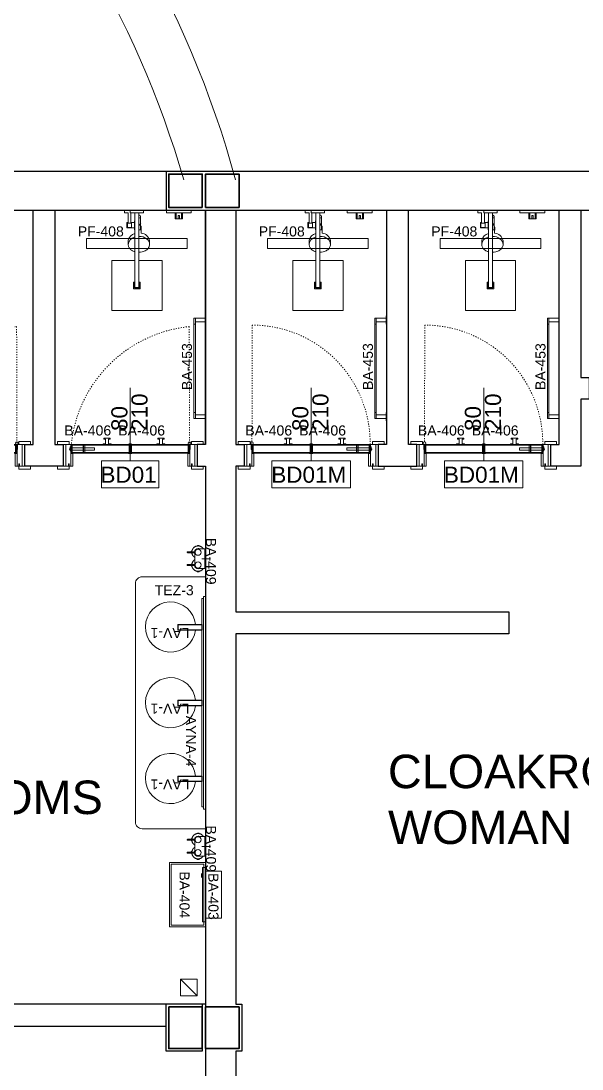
# Model space of a CAD drawing. Header units: centimetres. Extents: x 118932 to 154602, y -32682 to -23521.
# Drawn here: x 122841 to 123176, y -28560 to -27934 of the extents above; entities that cross this region are included whole.
import ezdxf

# ---------------------------------------------------------------- set-up
doc = ezdxf.new("R2010")
doc.units = ezdxf.units.CM
doc.header["$LTSCALE"] = 50
doc.header["$MEASUREMENT"] = 0
doc.linetypes.add('ACAD_ISO03W100', pattern=[30, 12, -18])
doc.linetypes.add('Dash', pattern=[6.35, 3.175, -3.175])
for name, color, linetype, lineweight, true_color in [('GEN_00_BL_Yazı', 7, 'Continuous', 0, 0x4f5250), ('GEN_01_TA_Kolon', 7, 'Continuous', 35, 0xd05d28), ('GEN_02_TF_Islak Hacim', 7, 'Continuous', 5, 0x007cb0), ('GEN_02_TF_Kapı', 7, 'Continuous', 9, 0x4a3526), ('GEN_02_TF_Mobilya', 7, 'Continuous', 5, 0x745e3d), ('GEN_05_ML_Ahşap', 7, 'Continuous', 9, 0x745e3d), ('GEN_06_GR_İnce', 7, 'Continuous', 13, 0xb0b0a9), ('KALACAK DUVARLAR', 7, 'Continuous', 30, 0x005387)]:
    doc.layers.add(name, color=color, linetype=linetype, lineweight=lineweight, true_color=true_color)
doc.styles.add('ARIAL', font='arial.ttf')
doc.styles.add('arial_1_18', font='arial.ttf', dxfattribs={"height": 0.2})
doc.styles.add('Arial_6', font='arial.ttf', dxfattribs={"height": 59.5325})

# ---------------------------------------------------------------- blocks, each defined once
blk = doc.blocks.new('LEVEL -1_A BLOK_KOLON')
at = {"layer": 'GEN_01_TA_Kolon'}
for points in [[(48816.67, 4396.59), (48796.67, 4396.59), (48796.67, 4416.59), (48816.67, 4416.59)], [(48838.67, 4396.59), (48818.67, 4396.59), (48818.67, 4416.59), (48838.67, 4416.59)], [(48796.67, 3919.13), (48816.67, 3919.13), (48816.67, 3894.13), (48796.67, 3894.13)], [(48838.67, 3919.13), (48818.67, 3919.13), (48818.67, 3894.13), (48838.67, 3894.13)]]:
    blk.add_lwpolyline(points, close=True, dxfattribs=at)
blk = doc.blocks.new('LEVEL -1_A BLOK_DUVAR')
at = {"layer": 'KALACAK DUVARLAR'}
blk.add_line((48795.17, 9468), (48795.17, 9445), dxfattribs=at)
for points in [[(49568.65, 9468), (47653.25, 9468), (47653.25, 9445), (49154.98, 9445)], [(48728.67, 9445), (48728.67, 9305), (48733.67, 9305), (48733.67, 9292), (48710.67, 9292), (48710.67, 9305), (48715.67, 9305), (48715.67, 9445)], [(48836.67, 9445), (48836.67, 9305), (48841.67, 9305), (48841.67, 9292), (48836.67, 9292), (48836.67, 9204.98), (48999.67, 9204.98), (48999.67, 9191.98), (48836.67, 9191.98), (48836.67, 8970.63), (48840.17, 8970.63), (48840.17, 8942.63), (48836.67, 8942.63), (48836.67, 8856.48), (48921.45, 8856.48), (48921.45, 8843.48), (48836.67, 8843.48), (48836.67, 8658.75), (49016.65, 8658.75), (49016.65, 8663.75), (49029.65, 8663.75), (49029.65, 8640.75), (48811.67, 8640.75)], [(48926.67, 9445), (48926.67, 9305), (48921.67, 9305), (48921.67, 9292), (48944.67, 9292), (48944.67, 9305), (48939.67, 9305), (48939.67, 9445)], [(49042.67, 9445), (49042.67, 9345.09), (49047.67, 9345.09), (49047.67, 9332.09), (49042.67, 9332.09), (49042.67, 9292), (49024.67, 9292), (49024.67, 9305), (49029.67, 9305), (49029.67, 9445)], [(48818.67, 9305), (48813.67, 9305), (48813.67, 9292), (48818.67, 9292), (48818.67, 8829.63)], [(48818.67, 8970.63), (48700.17, 8970.63), (48700.17, 8957.63), (48795.17, 8957.63)], [(48816.67, 8970.63), (48816.67, 8942.63), (48795.17, 8942.63), (48795.17, 8970.63)]]:
    blk.add_lwpolyline(points, dxfattribs=at)
blk.add_lwpolyline([(48818.67, 9305), (48818.67, 9445)], close=True, dxfattribs=at)
blk = doc.blocks.new('Raindance shower combo - PF-408 SHOWER SYSTEM-14504339-SPA _ LEVEL 0 - REFERENCE PLAN')
at = {"layer": 'GEN_02_TF_Islak Hacim'}
for p, q in [((-24.4, 303), (-24.4, 603)), ((-24.4, 603), (275.5, 603)), ((275.5, 603), (275.5, 303)), ((105.6, 473), (145.4, 473)), ((105.6, 433), (105.6, 473)), ((110.8, 467.8), (140.3, 467.8)), ((110.8, 438.4), (110.8, 467.8)), ((113.7, 438.4), (110.8, 438.4)), ((113.7, 19.6), (113.7, 464.5)), ((113.7, 464.5), (137.3, 464.5)), ((113.7, 464.5), (113.7, 303)), ((137.3, 464.5), (113.7, 464.5)), ((137.3, 303), (137.3, 464.5)), ((137.3, 464.5), (137.3, 19.6)), ((140.3, 438.3), (137.3, 438.3)), ((140.3, 467.8), (140.3, 438.3)), ((145.4, 473), (145.4, 433)), ((113.7, 433), (105.6, 433)), ((145.4, 433), (137.3, 433)), ((113.7, 303), (-24.4, 303)), ((275.5, 303), (137.3, 303)), ((50.4, 184.6), (50.4, 208.3)), ((177.7, 208.3), (177.7, 182.8)), ((100, 106.3), (100.6, 140.9)), ((103.4, 80.9), (103.4, 119.9)), ((103.4, 119.9), (113.7, 119.9)), ((113.7, 119.9), (103.4, 119.9)), ((103.4, 119.9), (103.4, 97.5)), ((113.7, 93.7), (103.4, 93.7)), ((103.4, 41.5), (103.4, 80.9)), ((137.3, 119.9), (139.5, 119.9)), ((139.5, 93.7), (137.3, 93.7)), ((139.5, 66.9), (137.3, 66.9)), ((139.5, 119.9), (139.5, 66.9)), ((139.8, 77.5), (139.8, 109.5)), ((139.8, 109.5), (185.7, 109.5)), ((161.2, 77.5), (139.8, 77.5)), ((157.3, 106), (157.3, 81)), ((182.3, 106), (157.3, 106)), ((157.3, 81), (182.3, 81)), ((161.2, 81), (161.2, 77.4)), ((161.2, 20.1), (161.2, 77.5)), ((178.5, 81), (178.5, 77.4)), ((185.7, 77.4), (178.5, 77.4)), ((178.5, 77.4), (178.5, 20.1)), ((182.3, 81), (182.3, 106)), ((185.7, 109.5), (185.7, 77.4)), ((-198.9, 19.3), (-50, 19.3)), ((-198.9, 3), (-198.9, 19.3)), ((-146.3, 55.5), (-102.8, 55.5)), ((-146.3, 19.3), (-146.3, 55.5)), ((-102.8, 19.3), (-146.3, 19.3)), ((-140.4, 55.5), (-108.7, 55.5)), ((-140.4, 19.3), (-140.4, 55.5)), ((-108.7, 19.3), (-140.4, 19.3)), ((-128.5, 35.3), (-128.5, 55.5)), ((-128.5, 55.5), (-120.4, 55.5)), ((-120.4, 35.3), (-128.5, 35.3)), ((-120.4, 55.5), (-120.4, 35.3)), ((-108.7, 55.5), (-108.7, 19.3)), ((-102.8, 55.5), (-102.8, 19.3)), ((-50, 19.3), (-50, 3)), ((85.5, 3), (85.5, 19.6)), ((85.5, 19.6), (165.5, 19.6)), ((165.5, 3), (85.5, 3)), ((137.3, 19.6), (113.7, 19.6)), ((139.1, 19.6), (139.1, 20.1)), ((139.1, 20.1), (161.2, 20.1)), ((165.5, 19.6), (165.5, 3)), ((200.6, 3), (165.5, 3)), ((178.5, 20.1), (200.6, 20.1)), ((200.6, 20.1), (200.6, 3))]:
    blk.add_line(p, q, dxfattribs=at)
for centre, radius, start, end in [((104.2, 195.8), 55, 191.71758, 266.28242), ((123.3, 196.9), 56.2, 284.53606, 345.43244), ((112.6, 106), 12.6, 179, 223), ((115, 78), 12, 96.39406, 165.9387), ((115, 78), 12, 96.39406, 165.9387), ((114.9, 40.6), 11.5, 96.84826, 175.58442), ((115, 42.3), 11.6, 183.96657, 263.46819)]:
    blk.add_arc(centre, radius, start, end, dxfattribs=at)
for major_axis, start_param, end_param in [((63.7, 0), 3.141593, 4.706756), ((-63.7, 0), 1.950601, 3.141593)]:
    blk.add_ellipse((114, 208.3), major_axis=major_axis, ratio=0.765186, start_param=start_param, end_param=end_param, dxfattribs=at)
for points, knots in [([(50.4, 208.3), (50.4, 211.6), (51.3, 218), (55.4, 227.4), (62.1, 235.8), (74.1, 245.5), (91.7, 253), (107.1, 254.8), (113.7, 254.8)], [0, 0, 0, 0, 0.0666667, 0.1333333, 0.2, 0.2666667, 0.4, 0.4982127, 0.4982127, 0.4982127, 0.4982127]), ([(137.4, 251.6), (139.3, 251), (148.2, 248.1), (162.4, 240.1), (172.7, 227.8), (177, 216.8), (177.7, 211.2), (177.7, 208.3)], [0.6197386, 0.6197386, 0.6197386, 0.6197386, 0.65, 0.7666667, 0.8833333, 0.9416667, 1, 1, 1, 1])]:
    blk.add_open_spline(points, degree=3, knots=knots, dxfattribs=at)
at = {"layer": 'GEN_00_BL_Yazı', "insert": (478.8, 160.9, 0), "char_height": 60, "width": 331.384, "attachment_point": 7, "rotation": 180, "style": 'Arial_6'}
blk.add_mtext('PF-408', dxfattribs=at)
blk = doc.blocks.new('BA 406 HOOK')
at = {"layer": 'GEN_02_TF_Islak Hacim'}
for p, q in [((-2.38, 0), (-2.38, -0.32)), ((-2.38, 0), (2.38, 0)), ((-2.3, 0), (-2.38, 0)), ((2.38, 0), (2.3, 0)), ((2.38, -0.32), (2.38, 0)), ((-2.38, -0.32), (-2.3, -0.32)), ((-0.92, -0.32), (-2.38, -0.32)), ((-1.91, -3.19), (-1.91, -3.81)), ((-1.91, -3.19), (-0.92, -3.19)), ((-1.84, -3.19), (-1.91, -3.19)), ((-1.91, -3.81), (-1.84, -3.81)), ((1.9, -3.81), (-1.91, -3.81)), ((-0.92, -0.32), (-0.92, -3.19)), ((0.92, -3.19), (0.92, -0.32)), ((2.38, -0.32), (0.92, -0.32)), ((0.92, -3.19), (1.9, -3.19)), ((1.9, -3.19), (1.84, -3.19)), ((1.84, -3.81), (1.9, -3.81)), ((1.9, -3.81), (1.9, -3.19)), ((2.3, -0.32), (2.38, -0.32))]:
    blk.add_line(p, q, dxfattribs=at)
at = {"layer": 'GEN_00_BL_Yazı', "insert": (25.5, -11.38), "char_height": 6, "width": 26.5421, "attachment_point": 1, "rotation": 180, "style": 'Arial_6'}
blk.add_mtext('BA-406', dxfattribs=at)
blk = doc.blocks.new('BA 403')
at = {"layer": 'GEN_02_TF_Islak Hacim'}
for p, q in [((-11.27, -1.56), (-11.27, 2.06)), ((-11.19, 2.14), (-9.37, 2.14)), ((-9.37, 2.14), (-9.37, 0)), ((-11.91, -3.34), (-11.91, -1.91)), ((-11.27, -3.69), (-11.27, -1.56)), ((-11.27, -30.16), (-11.27, -3.69)), ((-9.37, -28.1), (-9.37, 0)), ((-9.37, -30.24), (-11.19, -30.24)), ((-9.37, -28.1), (-9.37, -30.24))]:
    blk.add_line(p, q, dxfattribs=at)
at = {"layer": 'GEN_02_TF_Islak Hacim', "linetype": 'Dash', "lineweight": 5}
for p, q in [((-9.37, 0), (0, 0)), ((0, 0), (0, -28.1)), ((0, -28.1), (-9.37, -28.1))]:
    blk.add_line(p, q, dxfattribs=at)
at = {"layer": 'GEN_02_TF_Islak Hacim'}
for centre, radius, start, end in [((-11.19, 2.06), 0.0813, 90, 180), ((-11.83, -1.91), 0.08, 114.02123, 180), ((-11.83, -3.34), 0.08, 180, 245.97877), ((-11.29, -2.08), 0.614, 97.29385, 157.36038), ((-11.29, -3.17), 0.614, 202.63962, 262.70615), ((-11.36, -1.56), 0.0879, 0, 97.29385), ((-11.36, -3.69), 0.0879, 262.70615, 0), ((-11.19, -30.16), 0.0813, 180, 270)]:
    blk.add_arc(centre, radius, start, end, dxfattribs=at)
at = {"layer": 'GEN_00_BL_Yazı', "insert": (-1.72, -1.12), "char_height": 6, "width": 26.5421, "attachment_point": 1, "rotation": 270, "style": 'Arial_6'}
blk.add_mtext('BA-403', dxfattribs=at)
blk = doc.blocks.new('ikili sbn')
at = {"layer": 'GEN_00_BL_Yazı'}
blk.add_line((-5.76, -1.77), (-5.76, 3.38), dxfattribs=at)
at = {"layer": 'GEN_02_TF_Islak Hacim'}
for p, q in [((-11.7, 0.01), (-11.7, -4.02)), ((0, -4.01), (0, 0.01)), ((-13.75, -3.45), (-13.75, -4.45)), ((-13.75, -4.45), (-13.39, -4.45)), ((-13.56, -3.44), (-13.73, -3.44)), ((-13.73, -3.44), (-13.73, -4.44)), ((-13.73, -4.44), (-13.56, -4.44)), ((-13.56, -4.44), (-13.56, -3.44)), ((-13.38, -3.45), (-13.56, -3.45)), ((-13.44, -3.76), (-13.45, -3.91)), ((-13.45, -3.91), (-13.45, -4)), ((-13.45, -4), (-13.45, -4.15)), ((-13.45, -4.15), (-13.44, -4.3)), ((-13.43, -3.62), (-13.44, -3.76)), ((-13.44, -4.3), (-13.42, -4.44)), ((-13.41, -3.47), (-13.43, -3.62)), ((-13.42, -4.44), (-13.4, -4.59)), ((-13.39, -3.32), (-13.41, -3.47)), ((-13.4, -4.59), (-13.38, -4.74)), ((-13.36, -3.17), (-13.39, -3.32)), ((-13.38, -4.74), (-13.34, -4.89)), ((-13.32, -3.03), (-13.36, -3.17)), ((-13.34, -4.89), (-13.3, -5.03)), ((-13.28, -2.88), (-13.32, -3.03)), ((-13.3, -5.03), (-13.26, -5.18)), ((-13.23, -2.74), (-13.28, -2.88)), ((-13.26, -5.18), (-13.21, -5.32)), ((-13.18, -2.6), (-13.23, -2.74)), ((-13.21, -5.32), (-13.15, -5.46)), ((-13.12, -2.46), (-13.18, -2.6)), ((-13.15, -5.46), (-13.09, -5.59)), ((-13.06, -2.33), (-13.12, -2.46)), ((-13.09, -5.59), (-13.03, -5.73)), ((-12.99, -2.19), (-13.06, -2.33)), ((-13.03, -5.73), (-12.95, -5.86)), ((-12.91, -2.06), (-12.99, -2.19)), ((-12.95, -5.86), (-12.88, -5.99)), ((-12.83, -1.94), (-12.91, -2.06)), ((-12.88, -5.99), (-12.8, -6.11)), ((-12.75, -1.81), (-12.83, -1.94)), ((-12.8, -6.11), (-12.71, -6.24)), ((-12.66, -1.69), (-12.75, -1.81)), ((-12.71, -6.24), (-12.62, -6.35)), ((-12.56, -1.58), (-12.66, -1.69)), ((-12.47, -1.46), (-12.56, -1.58)), ((-12.36, -1.35), (-12.47, -1.46)), ((-12.25, -1.25), (-12.36, -1.35)), ((-12.14, -1.15), (-12.25, -1.25)), ((-12.03, -1.05), (-12.14, -1.15)), ((-11.91, -0.96), (-12.03, -1.05)), ((-11.78, -0.88), (-11.91, -0.96)), ((-11.7, -0.82), (-11.78, -0.88)), ((-9.41, -6.02), (-2.35, -6.02)), ((-6.74, -6.3), (-6.65, -6.18)), ((-6.65, -6.18), (-6.57, -6.06)), ((-6.57, -6.06), (-6.54, -6.02)), ((-5.21, -6.02), (-5.15, -6.11)), ((-5.15, -6.11), (-5.06, -6.24)), ((-5.06, -6.24), (-4.97, -6.35)), ((0.1, -0.92), (0, -0.86)), ((0.22, -1.01), (0.1, -0.92)), ((0.33, -1.11), (0.22, -1.01)), ((0.45, -1.2), (0.33, -1.11)), ((0.56, -1.31), (0.45, -1.2)), ((0.66, -1.41), (0.56, -1.31)), ((0.76, -1.52), (0.66, -1.41)), ((0.86, -1.64), (0.76, -1.52)), ((0.95, -1.76), (0.86, -1.64)), ((0.9, -6.3), (0.99, -6.18)), ((1.04, -1.88), (0.95, -1.76)), ((0.99, -6.18), (1.08, -6.06)), ((1.12, -2), (1.04, -1.88)), ((1.08, -6.06), (1.16, -5.93)), ((1.2, -2.13), (1.12, -2)), ((1.16, -5.93), (1.23, -5.8)), ((1.27, -2.26), (1.2, -2.13)), ((1.23, -5.8), (1.3, -5.67)), ((1.34, -2.4), (1.27, -2.26)), ((1.3, -5.67), (1.37, -5.53)), ((1.4, -2.54), (1.34, -2.4)), ((1.37, -5.53), (1.43, -5.39)), ((1.45, -2.67), (1.4, -2.54)), ((1.43, -5.39), (1.48, -5.25)), ((1.5, -2.82), (1.45, -2.67)), ((1.48, -5.25), (1.53, -5.11)), ((1.55, -2.96), (1.5, -2.82)), ((1.53, -5.11), (1.57, -4.97)), ((1.59, -3.1), (1.55, -2.96)), ((1.57, -4.97), (1.6, -4.82)), ((1.62, -3.25), (1.59, -3.1)), ((1.6, -4.82), (1.63, -4.67)), ((1.65, -3.4), (1.62, -3.25)), ((2, -3.45), (1.62, -3.45)), ((1.63, -4.45), (1.76, -4.45)), ((1.63, -4.67), (1.66, -4.52)), ((1.67, -3.55), (1.65, -3.4)), ((1.66, -4.52), (1.68, -4.38)), ((1.68, -3.7), (1.67, -3.55)), ((1.69, -3.85), (1.68, -3.7)), ((1.68, -4.38), (1.69, -4.23)), ((1.69, -4), (1.69, -3.85)), ((1.69, -4.08), (1.69, -4)), ((1.69, -4.23), (1.69, -4.08)), ((1.76, -3.5), (1.76, -4.5)), ((2, -3.5), (1.76, -3.5)), ((1.76, -4.5), (2, -4.5)), ((2, -3.5), (2, -3.45)), ((2, -4.5), (2, -3.5)), ((-12.62, -6.35), (-12.52, -6.47)), ((-12.52, -6.47), (-12.42, -6.58)), ((-12.42, -6.58), (-12.31, -6.69)), ((-12.31, -6.69), (-12.2, -6.79)), ((-12.2, -6.79), (-12.09, -6.89)), ((-12.09, -6.89), (-11.97, -6.98)), ((-11.97, -6.98), (-11.85, -7.07)), ((-11.85, -7.07), (-11.73, -7.15)), ((-11.73, -7.15), (-11.6, -7.23)), ((-11.6, -7.23), (-11.47, -7.3)), ((-11.47, -7.3), (-11.33, -7.37)), ((-11.33, -7.37), (-11.2, -7.43)), ((-11.2, -7.43), (-11.06, -7.49)), ((-11.06, -7.49), (-10.92, -7.54)), ((-10.92, -7.54), (-10.78, -7.59)), ((-10.78, -7.59), (-10.63, -7.63)), ((-10.63, -7.63), (-10.48, -7.66)), ((-10.48, -7.66), (-10.34, -7.69)), ((-10.34, -7.69), (-10.19, -7.71)), ((-10.26, -7.7), (-10.26, -7.86)), ((-10.01, -7.86), (-10.26, -7.86)), ((-10.26, -7.86), (-10.26, -8.05)), ((-10.26, -8.05), (-10.01, -8.05)), ((-10.19, -7.71), (-10.04, -7.73)), ((-10.04, -7.73), (-10.01, -7.73)), ((-9.41, -7.73), (-9.29, -7.72)), ((-9.26, -7.86), (-9.41, -7.86)), ((-9.41, -8.05), (-9.26, -8.05)), ((-9.29, -7.72), (-9.14, -7.7)), ((-9.26, -7.86), (-9.26, -7.72)), ((-9.26, -8.05), (-9.26, -7.86)), ((-9.14, -7.7), (-8.99, -7.68)), ((-8.99, -7.68), (-8.85, -7.65)), ((-8.85, -7.65), (-8.7, -7.61)), ((-8.7, -7.61), (-8.56, -7.57)), ((-8.56, -7.57), (-8.42, -7.52)), ((-8.42, -7.52), (-8.28, -7.47)), ((-8.28, -7.47), (-8.14, -7.41)), ((-8.14, -7.41), (-8, -7.34)), ((-8, -7.34), (-7.87, -7.27)), ((-7.87, -7.27), (-7.74, -7.19)), ((-7.74, -7.19), (-7.62, -7.11)), ((-7.62, -7.11), (-7.49, -7.03)), ((-7.49, -7.03), (-7.37, -6.94)), ((-7.37, -6.94), (-7.26, -6.84)), ((-7.26, -6.84), (-7.15, -6.74)), ((-7.15, -6.74), (-7.04, -6.64)), ((-7.04, -6.64), (-6.93, -6.53)), ((-6.93, -6.53), (-6.84, -6.42)), ((-6.84, -6.42), (-6.74, -6.3)), ((-4.97, -6.35), (-4.87, -6.47)), ((-4.87, -6.47), (-4.77, -6.58)), ((-4.77, -6.58), (-4.67, -6.69)), ((-4.67, -6.69), (-4.56, -6.79)), ((-4.56, -6.79), (-4.44, -6.89)), ((-4.44, -6.89), (-4.33, -6.98)), ((-4.33, -6.98), (-4.21, -7.07)), ((-4.21, -7.07), (-4.08, -7.15)), ((-4.08, -7.15), (-3.95, -7.23)), ((-3.95, -7.23), (-3.82, -7.3)), ((-3.82, -7.3), (-3.69, -7.37)), ((-3.69, -7.37), (-3.55, -7.43)), ((-3.55, -7.43), (-3.41, -7.49)), ((-3.41, -7.49), (-3.27, -7.54)), ((-3.27, -7.54), (-3.13, -7.59)), ((-3.13, -7.59), (-2.99, -7.63)), ((-2.99, -7.63), (-2.84, -7.66)), ((-2.84, -7.66), (-2.69, -7.69)), ((-2.69, -7.69), (-2.54, -7.71)), ((-2.62, -7.67), (-2.62, -7.84)), ((-2.62, -7.84), (-2.62, -8.05)), ((-2.36, -7.84), (-2.62, -7.84)), ((-2.62, -8.05), (-2.36, -8.05)), ((-2.54, -7.71), (-2.4, -7.73)), ((-2.4, -7.73), (-2.34, -7.73)), ((-1.77, -7.73), (-1.65, -7.72)), ((-1.62, -7.84), (-1.77, -7.84)), ((-1.77, -8.05), (-1.62, -8.05)), ((-1.65, -7.72), (-1.5, -7.7)), ((-1.62, -7.84), (-1.62, -7.69)), ((-1.62, -8.05), (-1.62, -7.84)), ((-1.5, -7.7), (-1.35, -7.68)), ((-1.35, -7.68), (-1.2, -7.65)), ((-1.2, -7.65), (-1.06, -7.61)), ((-1.06, -7.61), (-0.91, -7.57)), ((-0.91, -7.57), (-0.77, -7.52)), ((-0.77, -7.52), (-0.63, -7.47)), ((-0.63, -7.47), (-0.49, -7.41)), ((-0.49, -7.41), (-0.36, -7.34)), ((-0.36, -7.34), (-0.23, -7.27)), ((-0.23, -7.27), (-0.1, -7.19)), ((-0.1, -7.19), (0.03, -7.11)), ((0.03, -7.11), (0.15, -7.03)), ((0.15, -7.03), (0.27, -6.94)), ((0.27, -6.94), (0.39, -6.84)), ((0.39, -6.84), (0.5, -6.74)), ((0.5, -6.74), (0.61, -6.64)), ((0.61, -6.64), (0.71, -6.53)), ((0.71, -6.53), (0.81, -6.42)), ((0.81, -6.42), (0.9, -6.3))]:
    blk.add_line(p, q, dxfattribs=at)
blk.add_lwpolyline([(0, 0.01), (-11.7, 0.01), (-11.7, 0.5), (0, 0.5)], close=True, dxfattribs=at)
for points in [[(-10.01, -5.79), (-10.01, -10.23, 1.037151), (-9.41, -10.23), (-9.41, -5.79)], [(-2.36, -5.79), (-2.36, -10.23, 1.037151), (-1.77, -10.23), (-1.77, -5.79)]]:
    blk.add_lwpolyline(points, format="xyb", dxfattribs=at)
for centre, radius, start, end in [((-9.7, -4), 2.2, 156.76326, 180), ((-9.7, -4), 2.2, 180, 261.95007), ((-9.7, -4.02), 2, 180, 261.14521), ((-9.7, -4), 1.82, 0, 180), ((-9.7, -4), 1.82, 180, 0), ((-9.7, -4), 2.2, 277.52632, 292.01674), ((-2.06, -4), 1.82, 0, 180), ((-2.06, -4), 1.82, 180, 0), ((-2.06, -4), 2.2, 247.98326, 262.1328), ((-2, -4.01), 2, 277.12608, 0), ((-2.06, -4), 2.2, 277.8672, 0), ((-2.06, -4), 2.2, 0, 20.0549)]:
    blk.add_arc(centre, radius, start, end, dxfattribs=at)
at = {"layer": 'GEN_00_BL_Yazı', "insert": (-18.33, 0.61), "char_height": 6, "width": 33.1384, "attachment_point": 7, "style": 'Arial_6'}
blk.add_mtext('BA-409', dxfattribs=at)
blk = doc.blocks.new('public area faucet')
at = {"layer": 'GEN_02_TF_Islak Hacim'}
for points in [[(-3.31, 0), (0, 0), (0, 14.48), (-3.31, 14.48)], [(-3.11, 0.2), (-0.2, 0.2), (-0.2, 14.28), (-3.11, 14.28)]]:
    blk.add_lwpolyline(points, close=True, dxfattribs=at)
blk = doc.blocks.new('LAV-1')
at = {"layer": 'GEN_02_TF_Islak Hacim'}
blk.add_arc((0, 0), 15, 185.57023, 172.90899, dxfattribs=at)
at = {"rotation": 90}
blk.add_blockref('public area faucet', (-4.44, 1.85, 0), dxfattribs=at)
at = {"layer": 'GEN_00_BL_Yazı', "insert": (-11.37, 0.58), "char_height": 6, "width": 33.1384, "attachment_point": 7, "style": 'Arial_6'}
blk.add_mtext('LAV-1', dxfattribs=at)
blk = doc.blocks.new('TEZ-3')
at = {"layer": 'GEN_02_TF_Islak Hacim'}
blk.add_lwpolyline([(37.93, 150.44), (0, 150.44, 0.414214), (-4, 146.44), (-4, 4, 0.414214), (0, 0), (37.93, 0)], format="xyb", close=True, dxfattribs=at)
at = {"layer": 'GEN_02_TF_Islak Hacim', "color": 1, "rotation": 180}
for p in [(16.96, 120.44), (16.96, 75.22), (16.96, 30)]:
    blk.add_blockref('LAV-1', p, dxfattribs=at)
at = {"layer": 'GEN_00_BL_Yazı', "insert": (7.52, 139.37), "char_height": 6, "width": 33.1384, "attachment_point": 7, "style": 'Arial_6'}
blk.add_mtext('TEZ-3', dxfattribs=at)
blk = doc.blocks.new('trash box')
at = {"layer": 'GEN_02_TF_Islak Hacim'}
for points in [[(41832.45, -30150.66), (41793.95, -30150.66), (41793.95, -30172.16), (41832.45, -30172.16)], [(41831.45, -30151.66), (41794.95, -30151.66), (41794.95, -30171.16), (41831.45, -30171.16)]]:
    blk.add_lwpolyline(points, close=True, dxfattribs=at)
at = {"layer": 'GEN_00_BL_Yazı', "insert": (41799.29, -30166.34), "char_height": 6, "width": 33.1384, "attachment_point": 7, "style": 'Arial_6'}
blk.add_mtext('BA-404', dxfattribs=at)
blk = doc.blocks.new('AYNA-4')
at = {"layer": 'GEN_02_TF_Mobilya'}
blk.add_lwpolyline([(-1.25, -8.73), (-2.24, -8.73), (-2.26, 115.73), (-1.27, 115.73)], dxfattribs=at)
blk.add_lwpolyline([(-1.28, 117), (-1.25, -10), (0, -10), (-0.03, 117)], close=True, dxfattribs=at)
at = {"layer": 'GEN_00_BL_Yazı', "insert": (-11.75, 45.72), "char_height": 6, "width": 33.1384, "attachment_point": 7, "rotation": 270, "style": 'Arial_6'}
blk.add_mtext('AYNA-4', dxfattribs=at)
blk = doc.blocks.new('Accessory-Towel_Bar-KOHLER-Composed-K-73142 _1_ - BA-453 TOWEL BAR 24_-14138606-TYPE GxL')
at = {"layer": 'GEN_02_TF_Islak Hacim', "lineweight": 13}
for p, q in [((-53279.2, -6870.5), (-53279.2, -6863.3)), ((-53279.2, -6929.9), (-53279.2, -6872.2)), ((-53278.4, -6862.5), (-52680, -6862.5)), ((-53278.4, -6871.4), (-53257.1, -6871.4)), ((-52701.3, -6871.4), (-53257.1, -6871.4)), ((-53256.3, -6872.2), (-53256.3, -6929.9)), ((-53242.4, -6862.5), (-53242.4, -6871.4)), ((-52716.1, -6871.4), (-52716.1, -6862.5)), ((-52702.1, -6929.9), (-52702.1, -6872.2)), ((-52680, -6871.4), (-52701.3, -6871.4)), ((-52679.2, -6863.3), (-52679.2, -6870.5)), ((-52679.2, -6872.2), (-52679.2, -6929.9)), ((-53293.2, -6932.7), (-53293.2, -6931.5)), ((-53293.2, -6932.7), (-53242.4, -6932.7)), ((-53292.4, -6930.7), (-53278.4, -6930.7)), ((-53278.4, -6930.7), (-53257.1, -6930.7)), ((-53257.1, -6930.7), (-53243.2, -6930.7)), ((-53242.4, -6931.5), (-53242.4, -6932.7)), ((-52716.1, -6932.7), (-52716.1, -6931.5)), ((-52716.1, -6932.7), (-52665.3, -6932.7)), ((-52715.3, -6930.7), (-52701.3, -6930.7)), ((-52680, -6930.7), (-52701.3, -6930.7)), ((-52680, -6930.7), (-52666.1, -6930.7)), ((-52665.3, -6931.5), (-52665.3, -6932.7))]:
    blk.add_line(p, q, dxfattribs=at)
for centre, radius, start, end in [((-53278.4, -6863.3), 0.82, 90, 180), ((-53278.4, -6870.5), 0.814, 180, 270), ((-53278.4, -6872.2), 0.814, 90, 180), ((-53257.1, -6872.2), 0.814, 0, 90), ((-52701.3, -6872.2), 0.814, 90, 180), ((-52680, -6863.3), 0.82, 0, 90), ((-52680, -6870.5), 0.814, 270, 0), ((-52680, -6872.2), 0.814, 0, 90), ((-53292.4, -6931.5), 0.797, 90, 180), ((-53278.4, -6929.9), 0.804, 180, 270), ((-53257.1, -6929.9), 0.804, 270, 0), ((-53243.2, -6931.5), 0.797, 0, 90), ((-52715.3, -6931.5), 0.797, 90, 180), ((-52701.3, -6929.9), 0.804, 180, 270), ((-52680, -6929.9), 0.804, 270, 0), ((-52666.1, -6931.5), 0.797, 0, 90)]:
    blk.add_arc(centre, radius, start, end, dxfattribs=at)
at = {"layer": 'GEN_00_BL_Yazı', "insert": (-53108.7, -6791.1), "char_height": 60, "width": 265.421, "attachment_point": 1, "style": 'Arial_6'}
blk.add_mtext('BA-453', dxfattribs=at)
blk = doc.blocks.new('LEVEL -1 ISLAK HACİM')
for name, p, xscale, yscale, zscale, rotation in [('Raindance shower combo - PF-408 SHOWER SYSTEM-14504339-SPA _ LEVEL 0 - REFERENCE PLAN', (2845.56, 414.54, 0), 0.1, 0.1, 0.1, 180), ('Raindance shower combo - PF-408 SHOWER SYSTEM-14504339-SPA _ LEVEL 0 - REFERENCE PLAN', (2953.56, 414.54, 0), 0.1, 0.1, 0.1, 180), ('Raindance shower combo - PF-408 SHOWER SYSTEM-14504339-SPA _ LEVEL 0 - REFERENCE PLAN', (3056.56, 414.54, 0), 0.1, 0.1, 0.1, 180), ('Accessory-Towel_Bar-KOHLER-Composed-K-73142 _1_ - BA-453 TOWEL BAR 24_-14138606-TYPE GxL', (2180.74, 5617.67, 0), 0.1000000000000012, 0.1000000000000012, 0.1000000000000012, 90), ('Accessory-Towel_Bar-KOHLER-Composed-K-73142 _1_ - BA-453 TOWEL BAR 24_-14138606-TYPE GxL', (2288.74, 5617.67, 0), 0.1000000000000012, 0.1000000000000012, 0.1000000000000012, 90), ('Accessory-Towel_Bar-KOHLER-Composed-K-73142 _1_ - BA-453 TOWEL BAR 24_-14138606-TYPE GxL', (2391.74, 5617.67, 0), 0.1000000000000012, 0.1000000000000012, 0.1000000000000012, 90)]:
    blk.add_blockref(name, p, dxfattribs=dict(xscale=xscale, yscale=yscale, zscale=zscale, rotation=rotation))
for name, p, rotation in [('BA 406 HOOK', (2815.17, 274.24, 0), 180), ('BA 406 HOOK', (2847.33, 274.24, 0), 180), ('BA 406 HOOK', (2923.17, 274.24, 0), 180), ('BA 406 HOOK', (2955.33, 274.24, 0), 180), ('BA 406 HOOK', (3026.17, 274.24, 0), 180), ('BA 406 HOOK', (3058.33, 274.24, 0), 180), ('ikili sbn', (2873.5, 200.2, 0), 270), ('ikili sbn', (2873.5, 28.4, 0), 270), ('trash box', (33024.66, 41818.54, 0), 270)]:
    blk.add_blockref(name, p, dxfattribs=dict(rotation=rotation))
for name, p in [('TEZ-3', (2836.08, 44.75, 0)), ('AYNA-4', (2874.02, 66.47, 0)), ('BA 403', (2883.37, 19.38, 0))]:
    blk.add_blockref(name, p)
blk = doc.blocks.new('zemin kat vaziyet')
at = {"layer": 'GEN_06_GR_İnce'}
for centre, radius, start, end in [((-2101.74, -1922.7), 601.87, 15.22431, 136.04904), ((-2101.93, -1922.92), 572.29, 16.05386, 136.02208)]:
    blk.add_arc(centre, radius, start, end, dxfattribs=at)
blk = doc.blocks.new('LEVEL -1_A BLOK_MAHAL')
at = {"layer": 'GEN_00_BL_Yazı', "char_height": 20, "width": 445.9, "attachment_point": 1, "style": 'ARIAL'}
for insert in [(48927.46, 4968.71), (48557.06, 4953.25)]:
    blk.add_mtext('CLOAKROOMS\\PWOMAN', dxfattribs=dict(at, insert=insert))
blk = doc.blocks.new('60LIK YER SÜZGECİ')
at = {"layer": 'GEN_02_TF_Islak Hacim'}
blk.add_lwpolyline([(79589.82, -32983.56), (79589.82, -32923.56), (79595.82, -32923.56), (79595.82, -32983.56)], close=True, dxfattribs=at)
blk = doc.blocks.new('10X10 YER SÜZGECI')
at = {"layer": 'GEN_02_TF_Islak Hacim'}
blk.add_line((79379.38, -32867.31), (79369.38, -32877.31), dxfattribs=at)
blk.add_lwpolyline([(79369.38, -32877.31), (79379.38, -32877.31), (79379.38, -32867.31), (79369.38, -32867.31)], close=True, dxfattribs=at)
blk = doc.blocks.new('level -1 süzgeçler')
for name, p, rotation in [('60LIK YER SÜZGECİ', (-39156.26, -77709.21, 0), 90), ('60LIK YER SÜZGECİ', (-39048.26, -77709.21, 0), 90), ('60LIK YER SÜZGECİ', (-38945.26, -77709.21, 0), 90), ('10X10 YER SÜZGECI', (26656.23, 80831.99, 0), 270.0320546401691)]:
    blk.add_blockref(name, p, dxfattribs=dict(rotation=rotation))
blk = doc.blocks.new('BD01')
at = {"layer": 'GEN_02_TF_Kapı'}
for p, q in [((-75.5, 0), (-80, 0)), ((-75.5, 0), (-75.5, -13)), ((-4.8, 0), (-75.2, 0)), ((-75.2, -5.2), (-75.2, 0)), ((-68.07, 0), (-68.07, -5.2, 0)), ((-67.07, 0), (-67.07, -5.2, 0)), ((-40.7, 0), (-40.7, -5.2, 0)), ((-39.31, 0), (-39.31, -5.2, 0)), ((-5.1, 0.14), (-5.1, -3)), ((-4.8, 0.01), (-4.8, -3)), ((-4.8, -5.2), (-4.8, 0)), ((-4.5, 0.01), (-4.5, -3)), ((-4.5, 0), (-4.5, -13)), ((-4.5, 0), (0, 0)), ((-4.2, 0.14), (-4.2, -3)), ((-76.2, -2.73), (-75.2, -2.06)), ((-76.2, -2.99), (-76.2, -2.73)), ((-76.2, -2.99), (-75.2, -3.11)), ((-75.8, -1.47), (-75.8, -2.46)), ((-75.7, -1.47), (-75.8, -1.47)), ((-75.8, -3.04), (-75.8, -3.69)), ((-75.8, -3.69), (-75.7, -3.69)), ((-75.18, -2.6), (-75.5, -2.26)), ((-75.18, -2.6), (-75.5, -2.26)), ((-75.18, -2.6), (-75.5, -3.01)), ((-74.3, -5.4), (-75.5, -5.4)), ((-4.8, -0.4), (-75.2, -0.4)), ((-75.2, -2.06), (-75.2, -3.11)), ((-75.2, -2.54), (-75.2, -2.12)), ((-75.18, -2.54), (-75.2, -2.54)), ((-75.2, -2.55), (-75.18, -2.55)), ((-75.2, -2.65), (-75.2, -2.55)), ((-75.2, -2.65), (-75.18, -2.65)), ((-75.2, -3.08), (-75.2, -2.66)), ((-75.18, -2.66), (-75.2, -2.66)), ((-75.2, -3.11), (-75.2, -2.99)), ((-4.8, -4.8), (-75.2, -4.8)), ((-4.8, -5.2), (-75.2, -5.2)), ((-75.18, -2.1), (-74.82, -2.1)), ((-75.18, -2.54), (-75.18, -2.12)), ((-75.18, -2.12), (-74.82, -2.12)), ((-75.18, -2.45), (-75.18, -2.55)), ((-75.18, -2.45), (-75.07, -2.45)), ((-75.18, -2.65), (-75.18, -2.55)), ((-75.18, -2.65), (-75.18, -2.75)), ((-75.18, -3.08), (-75.18, -2.66)), ((-75.18, -2.75), (-75.07, -2.75)), ((-74.82, -3.08), (-75.18, -3.08)), ((-74.82, -3.1), (-75.18, -3.1)), ((-75.07, -2.12), (-75.07, -3.08)), ((-75.07, -2.45), (-75.07, -2.75)), ((-74.82, -2.12), (-74.82, -3.08)), ((-74.8, -2.12), (-74.8, -3.08)), ((-74.6, -4.8), (-74.6, -0.4)), ((-74.3, -5.4), (-74.3, -13)), ((-39.41, -5.2), (-40.6, -5.2)), ((-5.7, -5.4), (-5.7, -13)), ((-5.7, -5.4), (-4.5, -5.4)), ((-5.4, -4.8), (-5.4, -0.4)), ((-5.2, -2.12), (-5.2, -3.08)), ((-4.82, -2.1), (-5.18, -2.1)), ((-5.18, -3.1), (-4.82, -3.1)), ((-5.1, -3), (-4.8, -3)), ((-4.93, -2.12), (-4.93, -3.08)), ((-4.82, -2.45), (-4.93, -2.45)), ((-4.93, -2.45), (-4.93, -2.75)), ((-4.82, -2.75), (-4.93, -2.75)), ((-4.82, -2.6), (-4.5, -2.26)), ((-4.82, -2.6), (-4.5, -2.26)), ((-4.82, -2.45), (-4.82, -2.55)), ((-4.8, -2.55), (-4.82, -2.55)), ((-4.82, -2.65), (-4.82, -2.55)), ((-4.82, -2.6), (-4.5, -3.01)), ((-4.82, -2.65), (-4.82, -2.75)), ((-4.8, -2.65), (-4.82, -2.65)), ((-4.8, -2.54), (-4.8, -2.12)), ((-4.8, -2.65), (-4.8, -2.55)), ((-4.8, -3.08), (-4.8, -2.66)), ((-4.5, -3), (-4.2, -3)), ((-76.5, -11.5), (-76.9, -11.5)), ((-76.9, -11.5), (-76.9, -13)), ((-76.5, -13), (-76.5, -11.5)), ((-3.5, -13), (-3.5, -11.5)), ((-3.5, -11.5), (-3.1, -11.5)), ((-3.1, -11.5), (-3.1, -13)), ((-74.3, -13), (-76.5, -13)), ((-5.7, -13), (-3.5, -13)), ((-3.1, -13), (0, -13))]:
    blk.add_line(p, q, dxfattribs=at)
at = {"layer": 'GEN_02_TF_Kapı', "linetype": 'ACAD_ISO03W100', "ltscale": 0.001}
blk.add_lwpolyline([(-75.2, 0, -0.355376), (-4.8, 70.4), (-4.65, 0.8)], format="xyb", dxfattribs=at)
at = {"layer": 'GEN_02_TF_Kapı'}
for points in [[(-76.5, 0), (-83.5, 0), (-83.5, 1.75), (-76.5, 1.75)], [(-78.5, 0), (-80, 0), (-80, -13), (-78.5, -13)], [(-67.97, 0), (-68.07, 0), (-68.07, -5.2), (-67.97, -5.2)], [(-68.07, 0), (-67.97, 0), (-67.97, -5.2), (-68.07, -5.2)], [(-67.17, -5.2), (-67.97, -5.2), (-67.97, 0), (-67.17, 0)], [(-67.17, 0), (-67.07, 0), (-67.07, -5.2), (-67.17, -5.2)], [(-67.07, 0), (-67.17, 0), (-67.17, -5.2), (-67.07, -5.2)], [(-41, 0), (-39, 0), (-39, 0.2), (-39.4, 0.3), (-40.6, 0.3), (-41, 0.2)], [(-40.6, 0), (-40.7, 0), (-40.7, -5.2), (-40.6, -5.2)], [(-40.6, -5.2), (-39.4, -5.2), (-39.4, 0), (-40.6, 0)], [(-39.41, 0), (-39.31, 0), (-39.31, -5.2), (-39.41, -5.2)], [(-3.5, 0), (3.5, 0), (3.5, 1.75), (-3.5, 1.75)], [(0, 0), (-1.5, 0), (-1.5, -13), (0, -13)], [(-75.7, -3.69), (-75.5, -3.69), (-75.5, -1.47), (-75.7, -1.47)], [(-75.2, -3.47), (-75, -3.47), (-75, -1.55), (-75.2, -1.55)], [(-61.25, -1.95), (-75.1, -1.95), (-75.1, -3.47), (-61.25, -3.47)], [(-61.35, -2.05), (-75, -2.05), (-75, -3.37), (-61.35, -3.37)], [(-41.01, -5.4), (-39.01, -5.4), (-39.01, -5.2), (-41.01, -5.2)]]:
    blk.add_lwpolyline(points, close=True, dxfattribs=at)
for points in [[(-4.8, -2.54), (-4.82, -2.54), (-4.82, -2.12), (-5.18, -2.12), (-5.18, -3.08), (-4.82, -3.08), (-4.82, -2.66), (-4.8, -2.66)], [(-76.9, -13), (-83.5, -13), (-83.5, -14.75), (-76.5, -14.75), (-76.5, -13)], [(-3.1, -13), (3.5, -13), (3.5, -14.75), (-3.5, -14.75), (-3.5, -13)]]:
    blk.add_lwpolyline(points, dxfattribs=at)
blk.add_circle((-4.65, 0.8), 0.8, dxfattribs=at)
for centre, start, end in [((-75.18, -2.12), 91.54328, 178.45672), ((-75.18, -3.08), 181.54328, 268.45672), ((-74.82, -2.12), 1.54328, 88.45672), ((-74.82, -3.08), 271.54328, 358.45672), ((-5.18, -2.12), 91.54328, 178.45672), ((-5.18, -3.08), 181.54328, 268.45672), ((-4.82, -2.12), 1.54328, 88.45672), ((-4.82, -3.08), 271.54328, 358.45672)]:
    blk.add_arc(centre, 0.0206, start, end, dxfattribs=at)
at = {"layer": 'GEN_05_ML_Ahşap'}
blk.add_lwpolyline([(-40, -9.81), (-40, 33.75)], dxfattribs=at)
blk.add_lwpolyline([(-22.84, -25.81), (-57.16, -25.81), (-57.16, -9.81), (-22.84, -9.81)], close=True, dxfattribs=at)
at = {"layer": 'GEN_00_BL_Yazı', "char_height": 9.6, "attachment_point": 7, "rotation": 90, "style": 'arial_1_18'}
for s, insert in [('\\A1;210', (-29.56, 8.09)), ('\\A1;80', (-41.56, 8.07))]:
    blk.add_mtext_dynamic_manual_height_columns(s, width=2834.1518, gutter_width=1500, heights=[310.23], dxfattribs=dict(at, insert=insert))
at = {"layer": 'GEN_00_BL_Yazı', "insert": (-24.23, -22.98), "char_height": 9.6, "attachment_point": 9, "style": 'arial_1_18'}
blk.add_mtext_dynamic_manual_height_columns('\\A1;BD01', width=2834.1518, gutter_width=1500, heights=[310.23], dxfattribs=at)
blk = doc.blocks.new('BD01M')
at = {"layer": 'GEN_02_TF_Kapı'}
for p, q in [((4.5, 0), (0, 0)), ((4.2, 0.14), (4.2, -3)), ((4.5, 0.01), (4.5, -3)), ((4.5, 0), (4.5, -13)), ((4.8, 0.01), (4.8, -3)), ((4.8, 0), (75.2, 0)), ((4.8, -5.2), (4.8, 0)), ((5.1, 0.14), (5.1, -3)), ((39.31, 0), (39.31, -5.2, 0)), ((40.7, 0), (40.7, -5.2, 0)), ((67.07, 0), (67.07, -5.2, 0)), ((68.07, 0), (68.07, -5.2, 0)), ((75.2, -5.2), (75.2, 0)), ((75.5, 0), (75.5, -13)), ((75.5, 0), (80, 0)), ((4.5, -3), (4.2, -3)), ((4.82, -2.6), (4.5, -2.26)), ((4.82, -2.6), (4.5, -2.26)), ((4.82, -2.6), (4.5, -3.01)), ((5.7, -5.4), (4.5, -5.4)), ((4.8, -0.4), (75.2, -0.4)), ((4.8, -2.54), (4.8, -2.12)), ((4.8, -2.55), (4.82, -2.55)), ((4.8, -2.65), (4.8, -2.55)), ((4.8, -2.65), (4.82, -2.65)), ((4.8, -3.08), (4.8, -2.66)), ((5.1, -3), (4.8, -3)), ((4.8, -4.8), (75.2, -4.8)), ((4.8, -5.2), (75.2, -5.2)), ((4.82, -2.1), (5.18, -2.1)), ((4.82, -2.45), (4.82, -2.55)), ((4.82, -2.45), (4.93, -2.45)), ((4.82, -2.65), (4.82, -2.55)), ((4.82, -2.65), (4.82, -2.75)), ((4.82, -2.75), (4.93, -2.75)), ((5.18, -3.1), (4.82, -3.1)), ((4.93, -2.12), (4.93, -3.08)), ((4.93, -2.45), (4.93, -2.75)), ((5.2, -2.12), (5.2, -3.08)), ((5.4, -4.8), (5.4, -0.4)), ((5.7, -5.4), (5.7, -13)), ((39.41, -5.2), (40.6, -5.2)), ((74.3, -5.4), (74.3, -13)), ((74.3, -5.4), (75.5, -5.4)), ((74.6, -4.8), (74.6, -0.4)), ((74.8, -2.12), (74.8, -3.08)), ((75.18, -2.1), (74.82, -2.1)), ((74.82, -2.12), (74.82, -3.08)), ((75.18, -2.12), (74.82, -2.12)), ((74.82, -3.08), (75.18, -3.08)), ((74.82, -3.1), (75.18, -3.1)), ((75.07, -2.12), (75.07, -3.08)), ((75.18, -2.45), (75.07, -2.45)), ((75.07, -2.45), (75.07, -2.75)), ((75.18, -2.75), (75.07, -2.75)), ((75.18, -2.54), (75.18, -2.12)), ((75.18, -2.6), (75.5, -2.26)), ((75.18, -2.6), (75.5, -2.26)), ((75.18, -2.45), (75.18, -2.55)), ((75.18, -2.54), (75.2, -2.54)), ((75.2, -2.55), (75.18, -2.55)), ((75.18, -2.65), (75.18, -2.55)), ((75.18, -2.6), (75.5, -3.01)), ((75.18, -2.65), (75.18, -2.75)), ((75.2, -2.65), (75.18, -2.65)), ((75.18, -3.08), (75.18, -2.66)), ((75.18, -2.66), (75.2, -2.66)), ((75.2, -2.06), (75.2, -3.11)), ((76.2, -2.73), (75.2, -2.06)), ((75.2, -2.54), (75.2, -2.12)), ((75.2, -2.65), (75.2, -2.55)), ((75.2, -3.08), (75.2, -2.66)), ((76.2, -2.99), (75.2, -3.11)), ((75.2, -3.11), (75.2, -2.99)), ((75.7, -1.47), (75.8, -1.47)), ((75.8, -3.69), (75.7, -3.69)), ((75.8, -1.47), (75.8, -2.46)), ((75.8, -3.04), (75.8, -3.69)), ((76.2, -2.99), (76.2, -2.73)), ((3.5, -11.5), (3.1, -11.5)), ((3.1, -11.5), (3.1, -13)), ((3.5, -13), (3.5, -11.5)), ((76.5, -13), (76.5, -11.5)), ((76.5, -11.5), (76.9, -11.5)), ((76.9, -11.5), (76.9, -13)), ((3.1, -13), (0, -13)), ((5.7, -13), (3.5, -13)), ((74.3, -13), (76.5, -13))]:
    blk.add_line(p, q, dxfattribs=at)
at = {"layer": 'GEN_02_TF_Kapı', "linetype": 'ACAD_ISO03W100', "ltscale": 0.001}
blk.add_lwpolyline([(75.2, 0, 0.416899), (4.8, 71.35), (4.65, 0.8)], format="xyb", dxfattribs=at)
at = {"layer": 'GEN_02_TF_Kapı'}
for points in [[(3.5, 0), (-3.5, 0), (-3.5, 1.75), (3.5, 1.75)], [(0, 0), (1.5, 0), (1.5, -13), (0, -13)], [(41, 0), (39, 0), (39, 0.2), (39.4, 0.3), (40.6, 0.3), (41, 0.2)], [(39.41, 0), (39.31, 0), (39.31, -5.2), (39.41, -5.2)], [(40.6, -5.2), (39.4, -5.2), (39.4, 0), (40.6, 0)], [(40.6, 0), (40.7, 0), (40.7, -5.2), (40.6, -5.2)], [(67.17, 0), (67.07, 0), (67.07, -5.2), (67.17, -5.2)], [(67.07, 0), (67.17, 0), (67.17, -5.2), (67.07, -5.2)], [(67.17, -5.2), (67.97, -5.2), (67.97, 0), (67.17, 0)], [(67.97, 0), (68.07, 0), (68.07, -5.2), (67.97, -5.2)], [(68.07, 0), (67.97, 0), (67.97, -5.2), (68.07, -5.2)], [(76.5, 0), (83.5, 0), (83.5, 1.75), (76.5, 1.75)], [(78.5, 0), (80, 0), (80, -13), (78.5, -13)], [(41.01, -5.4), (39.01, -5.4), (39.01, -5.2), (41.01, -5.2)], [(61.25, -1.95), (75.1, -1.95), (75.1, -3.47), (61.25, -3.47)], [(61.35, -2.05), (75, -2.05), (75, -3.37), (61.35, -3.37)], [(75.2, -3.47), (75, -3.47), (75, -1.55), (75.2, -1.55)], [(75.7, -3.69), (75.5, -3.69), (75.5, -1.47), (75.7, -1.47)]]:
    blk.add_lwpolyline(points, close=True, dxfattribs=at)
for points in [[(4.8, -2.54), (4.82, -2.54), (4.82, -2.12), (5.18, -2.12), (5.18, -3.08), (4.82, -3.08), (4.82, -2.66), (4.8, -2.66)], [(3.1, -13), (-3.5, -13), (-3.5, -14.75), (3.5, -14.75), (3.5, -13)], [(76.9, -13), (83.5, -13), (83.5, -14.75), (76.5, -14.75), (76.5, -13)]]:
    blk.add_lwpolyline(points, dxfattribs=at)
blk.add_circle((4.65, 0.8), 0.8, dxfattribs=at)
for centre, start, end in [((4.82, -2.12), 91.54328, 178.45672), ((4.82, -3.08), 181.54328, 268.45672), ((5.18, -2.12), 1.54328, 88.45672), ((5.18, -3.08), 271.54328, 358.45672), ((74.82, -2.12), 91.54328, 178.45672), ((74.82, -3.08), 181.54328, 268.45672), ((75.18, -2.12), 1.54328, 88.45672), ((75.18, -3.08), 271.54328, 358.45672)]:
    blk.add_arc(centre, 0.0206, start, end, dxfattribs=at)
at = {"layer": 'GEN_05_ML_Ahşap'}
blk.add_lwpolyline([(40, -9.81), (40, 33.75)], dxfattribs=at)
blk.add_lwpolyline([(63.39, -25.81), (16.61, -25.81), (16.61, -9.81), (63.39, -9.81)], close=True, dxfattribs=at)
at = {"layer": 'GEN_00_BL_Yazı', "char_height": 9.6, "attachment_point": 7, "rotation": 90, "style": 'arial_1_18'}
for s, insert in [('\\A1;210', (50.44, 8.09)), ('\\A1;80', (38.44, 8.07))]:
    blk.add_mtext_dynamic_manual_height_columns(s, width=2834.1518, gutter_width=1500, heights=[310.23], dxfattribs=dict(at, insert=insert))
at = {"layer": 'GEN_00_BL_Yazı', "insert": (60.92, -22.98), "char_height": 9.6, "attachment_point": 9, "style": 'arial_1_18'}
blk.add_mtext_dynamic_manual_height_columns('\\A1;BD01M', width=2834.1518, gutter_width=1500, heights=[310.23], dxfattribs=at)
blk = doc.blocks.new('basement kapılar')
for p in [(-1123.52, -426.05), (-1020.52, -426.05)]:
    blk.add_blockref('BD01', p)
at = {"color": 5}
for p in [(-992.52, -426.05), (-889.52, -426.05)]:
    blk.add_blockref('BD01M', p, dxfattribs=at)
blk = doc.blocks.new('LEVEL -1 KAPILAR')
at = {"color": 5}
blk.add_blockref('basement kapılar', (-3850.43, 728.24), dxfattribs=at)

msp = doc.modelspace()

# ---------------------------------------------------------------- block references
for name, p in [('LEVEL -1_A BLOK_DUVAR', (74132.92, -37491.52)), ('LEVEL -1_A BLOK_KOLON', (74132.92, -32441.52))]:
    msp.add_blockref(name, p)

# ---------------------------------------------------------------- next in the draw order: block references
at = {"color": 1}
msp.add_blockref('LEVEL -1 ISLAK HACİM', (120077.58, -28460.75, 0), dxfattribs=at)

# ---------------------------------------------------------------- next in the draw order: block references
for name, p in [('zemin kat vaziyet', (124490.45, -26263.8)), ('level -1 süzgeçler', (129113.25, -29950.13, 0)), ('LEVEL -1_A BLOK_MAHAL', (74132.92, -33340.52))]:
    msp.add_blockref(name, p)
at = {"layer": 'GEN_06_GR_İnce'}
msp.add_blockref('LEVEL -1 KAPILAR', (127817.53, -28488.7), dxfattribs=at)

doc.saveas('drawing.dxf')
